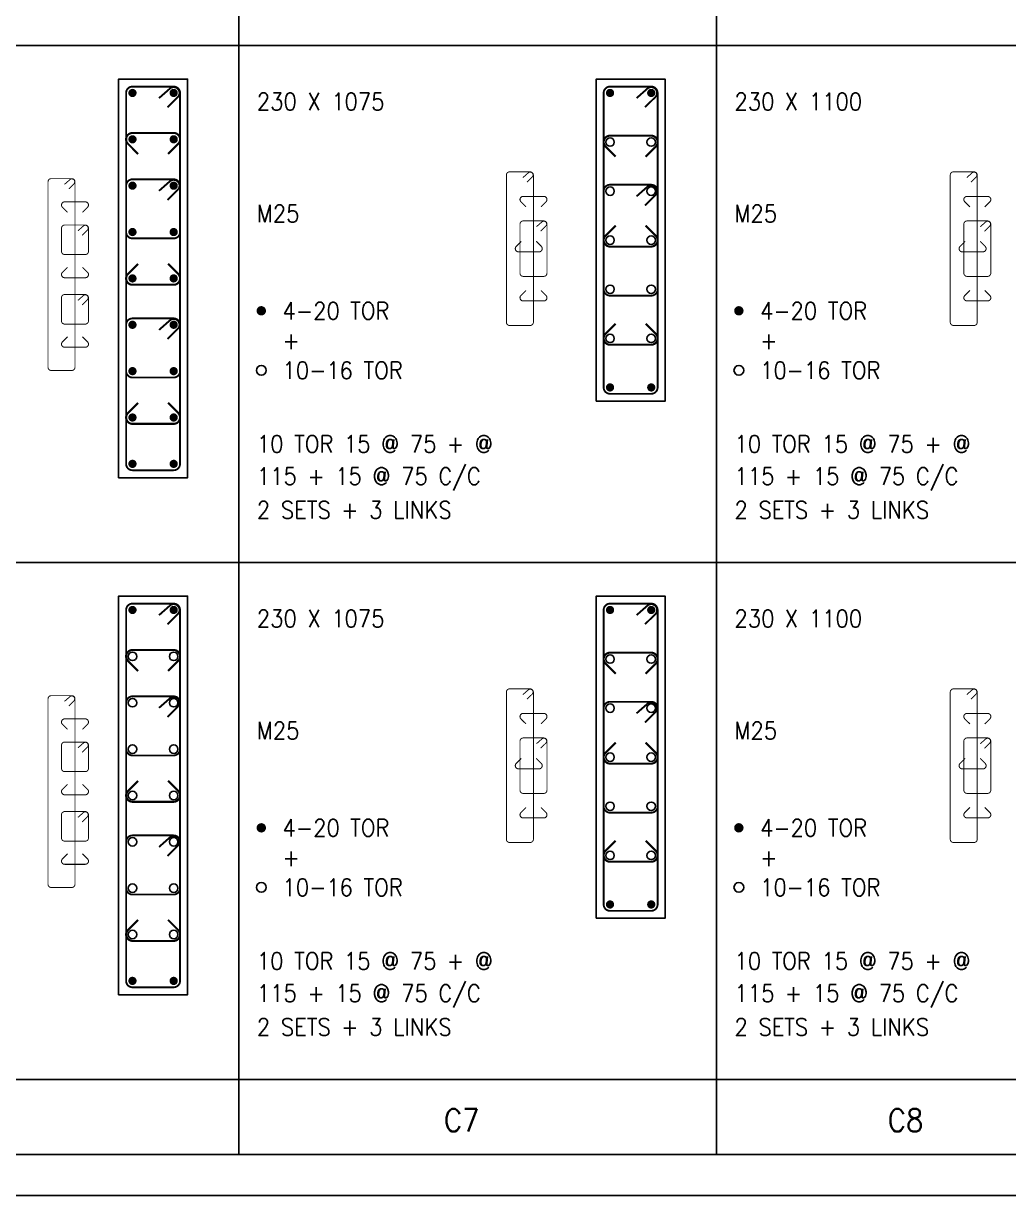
# Model space of a CAD drawing. Extents: x -200722 to 834823, y -494970 to 88783.
# Drawn here: x 376544 to 389694, y -104950 to -89308 of the extents above; entities that cross this region are included whole.
import ezdxf
from ezdxf.enums import TextEntityAlignment as Align

# ---------------------------------------------------------------- set-up
doc = ezdxf.new("R2010")
doc.units = 0
doc.header["$LTSCALE"] = 100
doc.header["$MEASUREMENT"] = 0
doc.layers.get('0').update_dxf_attribs({"linetype": 'CONTINUOUS'})
for name, color, linetype in [('5', 4, 'CONTINUOUS'), ('COL. SHED. STEEL.', 6, 'CONTINUOUS'), ('column', 240, 'CONTINUOUS'), ('STEEL', 6, 'CONTINUOUS'), ('TEXT', 2, 'CONTINUOUS')]:
    doc.layers.add(name, color=color, linetype=linetype)
doc.layers.add('9_PRINT BOUNDARY_NON PRINT', color=32, linetype='CONTINUOUS', plot=False)
doc.layers.add('9_TITLE TEXT', color=7, linetype='CONTINUOUS', lineweight=20)
doc.styles.add('ROMANS', font='romans.shx')

msp = doc.modelspace()

# ---------------------------------------------------------------- linework, layer by layer
at = {"color": 18, "true_color": 0x000000}
msp.add_lwpolyline([(330496.4, -104400.4), (421906.4, -104400.4), (421906.4, -40160.4), (330496.4, -40160.4)], close=True, dxfattribs=at)
at = {"layer": '5', "color": 7, "lineweight": -2}
for p, q in [((379420.1, -104400.4), (379420.1, -55100.4)), ((385794.9, -104400.4), (385794.9, -55100.4)), ((330496.4, -89600.4), (412446.4, -89600.4)), ((330496.4, -96500.4), (412446.4, -96500.4)), ((330496.4, -103400.4), (412446.4, -103400.4))]:
    msp.add_line(p, q, dxfattribs=at)
at = {"layer": '9_PRINT BOUNDARY_NON PRINT', "color": 18, "true_color": 0x000000}
msp.add_lwpolyline([(329946.4, -104950.4), (422456.4, -104950.4), (422456.4, -39610.4), (329946.4, -39610.4)], close=True, dxfattribs=at)
at = {"layer": '9_TITLE TEXT', "color": 18, "true_color": 0x000000}
msp.add_lwpolyline([(421906.4, -40160.4), (330496.4, -40160.4), (330496.4, -104400.4), (421906.4, -104400.4)], dxfattribs=at)
at = {"layer": 'COL. SHED. STEEL.', "color": 140, "linetype": 'Continuous'}
for points, const_width in [([(377999.2, -92176.9), (378549.2, -92176.9, 0.4142136), (378634.2, -92091.9), (378634.2, -91473.1, 0.4142136), (378549.2, -91388.1), (377999.2, -91388.1, 0.4142136), (377914.2, -91473.1), (377914.2, -92091.9, 0.4142136)], 25), ([(384374, -92940.6), (384924, -92940.6, 0.4142136), (385009, -92855.6), (385009, -91545.6, 0.4142136), (384924, -91460.6), (384374, -91460.6, 0.4142136), (384289, -91545.6), (384289, -92855.6, 0.4142136)], 25), ([(383214.6, -92683.5), (383489.6, -92683.5, 0.4142136), (383532.1, -92641), (383532.1, -91986, 0.4142136), (383489.6, -91943.5), (383214.6, -91943.5, 0.4142136), (383172.1, -91986), (383172.1, -92641, 0.4142136)], 12.5), ([(389139.4, -92683.5), (389414.4, -92683.5, 0.4142136), (389456.9, -92641), (389456.9, -91986, 0.4142136), (389414.4, -91943.5), (389139.4, -91943.5, 0.4142136), (389096.9, -91986), (389096.9, -92641, 0.4142136)], 12.5), ([(377094.3, -92392.3), (377369.3, -92392.3, 0.4142136), (377411.8, -92349.8), (377411.8, -92040.4, 0.4142136), (377369.3, -91997.9), (377094.3, -91997.9, 0.4142136), (377051.8, -92040.4), (377051.8, -92349.8, 0.4142136)], 12.5), ([(377094.3, -93320.4), (377369.3, -93320.4, 0.4142136), (377411.8, -93277.9), (377411.8, -92968.6, 0.4142136), (377369.3, -92926.1), (377094.3, -92926.1, 0.4142136), (377051.8, -92968.6), (377051.8, -93277.9, 0.4142136)], 12.5), ([(377999.2, -94033.1), (378549.2, -94033.1, 0.4142136), (378634.2, -93948.1), (378634.2, -93329.4, 0.4142136), (378549.2, -93244.4), (377999.2, -93244.4, 0.4142136), (377914.2, -93329.4), (377914.2, -93948.1, 0.4142136)], 25), ([(377999.2, -99076.9), (378549.2, -99076.9, 0.4142136), (378634.2, -98991.9), (378634.2, -98373.1, 0.4142136), (378549.2, -98288.1), (377999.2, -98288.1, 0.4142136), (377914.2, -98373.1), (377914.2, -98991.9, 0.4142136)], 25), ([(384374, -99840.6), (384924, -99840.6, 0.4142136), (385009, -99755.6), (385009, -98445.6, 0.4142136), (384924, -98360.6), (384374, -98360.6, 0.4142136), (384289, -98445.6), (384289, -99755.6, 0.4142136)], 25), ([(383214.6, -99583.5), (383489.6, -99583.5, 0.4142136), (383532.1, -99541), (383532.1, -98886, 0.4142136), (383489.6, -98843.5), (383214.6, -98843.5, 0.4142136), (383172.1, -98886), (383172.1, -99541, 0.4142136)], 12.5), ([(389139.4, -99583.5), (389414.4, -99583.5, 0.4142136), (389456.9, -99541), (389456.9, -98886, 0.4142136), (389414.4, -98843.5), (389139.4, -98843.5, 0.4142136), (389096.9, -98886), (389096.9, -99541, 0.4142136)], 12.5), ([(377094.3, -99292.3), (377369.3, -99292.3, 0.4142136), (377411.8, -99249.8), (377411.8, -98940.4, 0.4142136), (377369.3, -98897.9), (377094.3, -98897.9, 0.4142136), (377051.8, -98940.4), (377051.8, -99249.8, 0.4142136)], 12.5), ([(377094.3, -100220.4), (377369.3, -100220.4, 0.4142136), (377411.8, -100177.9), (377411.8, -99868.6, 0.4142136), (377369.3, -99826.1), (377094.3, -99826.1, 0.4142136), (377051.8, -99868.6), (377051.8, -100177.9, 0.4142136)], 12.5), ([(377999.2, -100933.1), (378549.2, -100933.1, 0.4142136), (378634.2, -100848.1), (378634.2, -100229.4, 0.4142136), (378549.2, -100144.4), (377999.2, -100144.4, 0.4142136), (377914.2, -100229.4), (377914.2, -100848.1, 0.4142136)], 25)]:
    msp.add_lwpolyline(points, format="xyb", close=True, dxfattribs=dict(at, const_width=const_width))
for points, const_width in [([(378466, -91664), (378608.1, -91523.3, 0.9275277), (378498.5, -91414.7), (378353.5, -91542)], 25), ([(384840.8, -91736.5), (384982.9, -91595.8, 0.9275277), (384873.3, -91487.2), (384728.3, -91614.5)], 25), ([(383448, -92081.5), (383519, -92011.1, 0.9275277), (383464.2, -91956.8), (383391.7, -92020.5)], 12.5), ([(389372.8, -92081.5), (389443.8, -92011.1, 0.9275277), (389389, -91956.8), (389316.5, -92020.5)], 12.5), ([(377327.7, -92135.9), (377398.8, -92065.5, 0.9275277), (377344, -92011.2), (377271.4, -92074.9)], 12.5), ([(377327.7, -93064), (377398.8, -92993.7, 0.9275277), (377344, -92939.3), (377271.4, -93003)], 12.5), ([(378466, -93520.2), (378608.1, -93379.5, 0.9275277), (378498.5, -93270.9), (378353.5, -93398.3)], 25), ([(378466, -98564), (378608.1, -98423.3, 0.9275277), (378498.5, -98314.7), (378353.5, -98442)], 25), ([(384840.8, -98636.5), (384982.9, -98495.8, 0.9275277), (384873.3, -98387.2), (384728.3, -98514.5)], 25), ([(383448, -98981.5), (383519, -98911.1, 0.9275277), (383464.2, -98856.8), (383391.7, -98920.5)], 12.5), ([(389372.8, -98981.5), (389443.8, -98911.1, 0.9275277), (389389, -98856.8), (389316.5, -98920.5)], 12.5), ([(377327.7, -99035.9), (377398.8, -98965.5, 0.9275277), (377344, -98911.2), (377271.4, -98974.9)], 12.5), ([(377327.7, -99964), (377398.8, -99893.7, 0.9275277), (377344, -99839.3), (377271.4, -99903)], 12.5), ([(378466, -100420.2), (378608.1, -100279.5, 0.9275277), (378498.5, -100170.9), (378353.5, -100298.3)], 25)]:
    msp.add_lwpolyline(points, format="xyb", dxfattribs=dict(at, const_width=const_width))
at = {"layer": 'column', "color": 4, "linetype": 'Continuous'}
for points in [[(377814.2, -95370.6), (378734.2, -95370.6), (378734.2, -90050.6), (377814.2, -90050.6)], [(384189, -94350.6), (385109, -94350.6), (385109, -90050.6), (384189, -90050.6)], [(377814.2, -102270.6), (378734.2, -102270.6), (378734.2, -96950.6), (377814.2, -96950.6)], [(384189, -101250.6), (385109, -101250.6), (385109, -96950.6), (384189, -96950.6)]]:
    msp.add_lwpolyline(points, close=True, dxfattribs=at)
at = {"layer": 'STEEL', "color": 18, "true_color": 0x000000}
for points, const_width in [([(377999.2, -95270.6), (378549.2, -95270.6, 0.4142136), (378634.2, -95185.6), (378634.2, -90235.6, 0.4142136), (378549.2, -90150.6), (377999.2, -90150.6, 0.4142136), (377914.2, -90235.6), (377914.2, -95185.6, 0.4142136)], 25), ([(384374, -94250.6), (384924, -94250.6, 0.4142136), (385009, -94165.6), (385009, -90235.6, 0.4142136), (384924, -90150.6), (384374, -90150.6, 0.4142136), (384289, -90235.6), (384289, -94165.6, 0.4142136)], 25), ([(383033.2, -93338.5), (383308.2, -93338.5, 0.4142136), (383350.7, -93296), (383350.7, -91331, 0.4142136), (383308.2, -91288.5), (383033.2, -91288.5, 0.4142136), (382990.7, -91331), (382990.7, -93296, 0.4142136)], 12.5), ([(388958, -93338.5), (389233, -93338.5, 0.4142136), (389275.5, -93296), (389275.5, -91331, 0.4142136), (389233, -91288.5), (388958, -91288.5, 0.4142136), (388915.5, -91331), (388915.5, -93296, 0.4142136)], 12.5), ([(376914.3, -93939.2), (377189.3, -93939.2, 0.4142136), (377231.8, -93896.7), (377231.8, -91421.7, 0.4142136), (377189.3, -91379.2), (376914.3, -91379.2, 0.4142136), (376871.8, -91421.7), (376871.8, -93896.7, 0.4142136)], 12.5), ([(379687.5, -93142.9, 1), (379750, -93142.9, 1)], 62.5), ([(386062.4, -93142.9, 1), (386124.9, -93142.9, 1)], 62.5), ([(377999.2, -102170.6), (378549.2, -102170.6, 0.4142136), (378634.2, -102085.6), (378634.2, -97135.6, 0.4142136), (378549.2, -97050.6), (377999.2, -97050.6, 0.4142136), (377914.2, -97135.6), (377914.2, -102085.6, 0.4142136)], 25), ([(384374, -101150.6), (384924, -101150.6, 0.4142136), (385009, -101065.6), (385009, -97135.6, 0.4142136), (384924, -97050.6), (384374, -97050.6, 0.4142136), (384289, -97135.6), (384289, -101065.6, 0.4142136)], 25), ([(383033.2, -100238.5), (383308.2, -100238.5, 0.4142136), (383350.7, -100196), (383350.7, -98231, 0.4142136), (383308.2, -98188.5), (383033.2, -98188.5, 0.4142136), (382990.7, -98231), (382990.7, -100196, 0.4142136)], 12.5), ([(388958, -100238.5), (389233, -100238.5, 0.4142136), (389275.5, -100196), (389275.5, -98231, 0.4142136), (389233, -98188.5), (388958, -98188.5, 0.4142136), (388915.5, -98231), (388915.5, -100196, 0.4142136)], 12.5), ([(376914.3, -100839.2), (377189.3, -100839.2, 0.4142136), (377231.8, -100796.7), (377231.8, -98321.7, 0.4142136), (377189.3, -98279.2), (376914.3, -98279.2, 0.4142136), (376871.8, -98321.7), (376871.8, -100796.7, 0.4142136)], 12.5), ([(379687.5, -100042.9, 1), (379750, -100042.9, 1)], 62.5), ([(386062.4, -100042.9, 1), (386124.9, -100042.9, 1)], 62.5)]:
    msp.add_lwpolyline(points, format="xyb", close=True, dxfattribs=dict(at, const_width=const_width))
at = {"layer": 'STEEL', "color": 18, "linetype": 'Continuous', "true_color": 0x000000, "const_width": 55}
for points in [[(377999.2, -90208.1, -1), (377999.2, -90263.1, -1)], [(378549.2, -90208.1, 1), (378549.2, -90263.1, 1)], [(384374, -90208.1, -1), (384374, -90263.1, -1)], [(384924, -90208.1, 1), (384924, -90263.1, 1)], [(377999.2, -90881.9, 1), (377999.2, -90826.9, 1)], [(378549.2, -90881.9, -1), (378549.2, -90826.9, -1)], [(377999.2, -91500.6, 1), (377999.2, -91445.6, 1)], [(378549.2, -91500.6, -1), (378549.2, -91445.6, -1)], [(377999.2, -92119.4, 1), (377999.2, -92064.4, 1)], [(378549.2, -92119.4, -1), (378549.2, -92064.4, -1)], [(377999.2, -92738.1, 1), (377999.2, -92683.1, 1)], [(378549.2, -92738.1, -1), (378549.2, -92683.1, -1)], [(377999.2, -93356.9, 1), (377999.2, -93301.9, 1)], [(378549.2, -93356.9, -1), (378549.2, -93301.9, -1)], [(377999.2, -93975.6, 1), (377999.2, -93920.6, 1)], [(378549.2, -93975.6, -1), (378549.2, -93920.6, -1)], [(384374, -94193.1, 1), (384374, -94138.1, 1)], [(384924, -94193.1, -1), (384924, -94138.1, -1)], [(377999.2, -94594.4, 1), (377999.2, -94539.4, 1)], [(378549.2, -94594.4, -1), (378549.2, -94539.4, -1)], [(377999.2, -95213.1, 1), (377999.2, -95158.1, 1)], [(378549.2, -95213.1, -1), (378549.2, -95158.1, -1)], [(377999.2, -97108.1, -1), (377999.2, -97163.1, -1)], [(378549.2, -97108.1, 1), (378549.2, -97163.1, 1)], [(384374, -97108.1, -1), (384374, -97163.1, -1)], [(384924, -97108.1, 1), (384924, -97163.1, 1)], [(384374, -101093.1, 1), (384374, -101038.1, 1)], [(384924, -101093.1, -1), (384924, -101038.1, -1)], [(377999.2, -102113.1, 1), (377999.2, -102058.1, 1)], [(378549.2, -102113.1, -1), (378549.2, -102058.1, -1)]]:
    msp.add_lwpolyline(points, format="xyb", close=True, dxfattribs=at)
at = {"layer": 'STEEL', "color": 18, "true_color": 0x000000}
for points, const_width in [([(378466, -90426.5), (378608.1, -90285.8, 0.9275277), (378498.5, -90177.2), (378353.5, -90304.5)], 25), ([(384840.8, -90426.5), (384982.9, -90285.8, 0.9275277), (384873.3, -90177.2), (384728.3, -90304.5)], 25), ([(383266.6, -91426.5), (383337.6, -91356.1, 0.9275277), (383282.8, -91301.8), (383210.3, -91365.5)], 12.5), ([(389191.4, -91426.5), (389262.5, -91356.1, 0.9275277), (389207.7, -91301.8), (389135.2, -91365.5)], 12.5), ([(377147.7, -91517.1), (377218.8, -91446.8, 0.9275277), (377164, -91392.5), (377091.4, -91456.1)], 12.5), ([(378466, -97326.5), (378608.1, -97185.8, 0.9275277), (378498.5, -97077.2), (378353.5, -97204.5)], 25), ([(384840.8, -97326.5), (384982.9, -97185.8, 0.9275277), (384873.3, -97077.2), (384728.3, -97204.5)], 25), ([(383266.6, -98326.5), (383337.6, -98256.1, 0.9275277), (383282.8, -98201.8), (383210.3, -98265.5)], 12.5), ([(389191.4, -98326.5), (389262.5, -98256.1, 0.9275277), (389207.7, -98201.8), (389135.2, -98265.5)], 12.5), ([(377147.7, -98417.1), (377218.8, -98346.8, 0.9275277), (377164, -98292.5), (377091.4, -98356.1)], 12.5)]:
    msp.add_lwpolyline(points, format="xyb", dxfattribs=dict(at, const_width=const_width))
at = {"layer": 'STEEL', "color": 40}
for points in [[(378074.1, -91049.5, 28, 28, 0), (377939.1, -90914.5, 28, 28, -0.6681786), (377999.2, -90769.4, 28, 28, 0), (378549.2, -90769.4, 28, 28, -0.6681786), (378609.3, -90914.5, 28, 28, 0), (378474.2, -91049.5, 0, 0, 0)], [(384449, -91085.8, 28, 28, 0), (384313.9, -90950.7, 28, 28, -0.6681786), (384374, -90805.6, 28, 28, 0), (384924, -90805.6, 28, 28, -0.6681786), (384984.1, -90950.7, 28, 28, 0), (384849.1, -91085.8, 0, 0, 0)], [(383252.1, -91756.1, 14, 14, 0), (383184.5, -91688.6, 14, 14, -0.6681786), (383214.6, -91616, 14, 14, 0), (383489.6, -91616, 14, 14, -0.6681786), (383519.6, -91688.6, 14, 14, 0), (383452.1, -91756.1, 0, 0, 0)], [(389176.9, -91756.1, 14, 14, 0), (389109.3, -91688.6, 14, 14, -0.6681786), (389139.4, -91616, 14, 14, 0), (389414.4, -91616, 14, 14, -0.6681786), (389444.5, -91688.6, 14, 14, 0), (389376.9, -91756.1, 0, 0, 0)], [(377131.8, -91828.6, 14, 14, 0), (377064.3, -91761.1, 14, 14, -0.6681786), (377094.3, -91688.6, 14, 14, 0), (377369.3, -91688.6, 14, 14, -0.6681786), (377399.4, -91761.1, 14, 14, 0), (377331.8, -91828.6, 0, 0, 0)], [(384449, -92005.4, 28, 28, 0), (384313.9, -92140.5, 28, 28, 0.6681786), (384374, -92285.6, 28, 28, 0), (384924, -92285.6, 28, 28, 0.6681786), (384984.1, -92140.5, 28, 28, 0), (384849.1, -92005.4, 0, 0, 0)], [(383189.4, -92215.9, 14, 14, 0), (383121.8, -92283.5, 14, 14, 0.6681786), (383151.9, -92356, 14, 14, 0), (383426.9, -92356, 14, 14, 0.6681786), (383456.9, -92283.5, 14, 14, 0), (383389.4, -92215.9, 0, 0, 0)], [(389114.2, -92215.9, 14, 14, 0), (389046.7, -92283.5, 14, 14, 0.6681786), (389076.7, -92356, 14, 14, 0), (389351.7, -92356, 14, 14, 0.6681786), (389381.8, -92283.5, 14, 14, 0), (389314.2, -92215.9, 0, 0, 0)], [(377131.8, -92561.6, 14, 14, 0), (377064.3, -92629.1, 14, 14, 0.6681786), (377094.3, -92701.7, 14, 14, 0), (377369.3, -92701.7, 14, 14, 0.6681786), (377399.4, -92629.1, 14, 14, 0), (377331.8, -92561.6, 0, 0, 0)], [(378074.1, -92515.4, 28, 28, 0), (377939.1, -92650.5, 28, 28, 0.6681786), (377999.2, -92795.6, 28, 28, 0), (378549.2, -92795.6, 28, 28, 0.6681786), (378609.3, -92650.5, 28, 28, 0), (378474.2, -92515.4, 0, 0, 0)], [(383252.1, -92870.9, 14, 14, 0), (383184.5, -92938.5, 14, 14, 0.6681786), (383214.6, -93011, 14, 14, 0), (383489.6, -93011, 14, 14, 0.6681786), (383519.6, -92938.5, 14, 14, 0), (383452.1, -92870.9, 0, 0, 0)], [(389176.9, -92870.9, 14, 14, 0), (389109.3, -92938.5, 14, 14, 0.6681786), (389139.4, -93011, 14, 14, 0), (389414.4, -93011, 14, 14, 0.6681786), (389444.5, -92938.5, 14, 14, 0), (389376.9, -92870.9, 0, 0, 0)], [(384449, -93315.4, 28, 28, 0), (384313.9, -93450.5, 28, 28, 0.6681786), (384374, -93595.6, 28, 28, 0), (384924, -93595.6, 28, 28, 0.6681786), (384984.1, -93450.5, 28, 28, 0), (384849.1, -93315.4, 0, 0, 0)], [(377131.8, -93489.7, 14, 14, 0), (377064.3, -93557.3, 14, 14, 0.6681786), (377094.3, -93629.8, 14, 14, 0), (377369.3, -93629.8, 14, 14, 0.6681786), (377399.4, -93557.3, 14, 14, 0), (377331.8, -93489.7, 0, 0, 0)], [(378074.1, -94371.7, 28, 28, 0), (377939.1, -94506.7, 28, 28, 0.6681786), (377999.2, -94651.9, 28, 28, 0), (378549.2, -94651.9, 28, 28, 0.6681786), (378609.3, -94506.7, 28, 28, 0), (378474.2, -94371.7, 0, 0, 0)], [(378074.1, -97949.5, 28, 28, 0), (377939.1, -97814.5, 28, 28, -0.6681786), (377999.2, -97669.4, 28, 28, 0), (378549.2, -97669.4, 28, 28, -0.6681786), (378609.3, -97814.5, 28, 28, 0), (378474.2, -97949.5, 0, 0, 0)], [(384449, -97985.8, 28, 28, 0), (384313.9, -97850.7, 28, 28, -0.6681786), (384374, -97705.6, 28, 28, 0), (384924, -97705.6, 28, 28, -0.6681786), (384984.1, -97850.7, 28, 28, 0), (384849.1, -97985.8, 0, 0, 0)], [(383252.1, -98656.1, 14, 14, 0), (383184.5, -98588.6, 14, 14, -0.6681786), (383214.6, -98516, 14, 14, 0), (383489.6, -98516, 14, 14, -0.6681786), (383519.6, -98588.6, 14, 14, 0), (383452.1, -98656.1, 0, 0, 0)], [(389176.9, -98656.1, 14, 14, 0), (389109.3, -98588.6, 14, 14, -0.6681786), (389139.4, -98516, 14, 14, 0), (389414.4, -98516, 14, 14, -0.6681786), (389444.5, -98588.6, 14, 14, 0), (389376.9, -98656.1, 0, 0, 0)], [(377131.8, -98728.6, 14, 14, 0), (377064.3, -98661.1, 14, 14, -0.6681786), (377094.3, -98588.6, 14, 14, 0), (377369.3, -98588.6, 14, 14, -0.6681786), (377399.4, -98661.1, 14, 14, 0), (377331.8, -98728.6, 0, 0, 0)], [(384449, -98905.4, 28, 28, 0), (384313.9, -99040.5, 28, 28, 0.6681786), (384374, -99185.6, 28, 28, 0), (384924, -99185.6, 28, 28, 0.6681786), (384984.1, -99040.5, 28, 28, 0), (384849.1, -98905.4, 0, 0, 0)], [(383189.4, -99115.9, 14, 14, 0), (383121.8, -99183.5, 14, 14, 0.6681786), (383151.9, -99256, 14, 14, 0), (383426.9, -99256, 14, 14, 0.6681786), (383456.9, -99183.5, 14, 14, 0), (383389.4, -99115.9, 0, 0, 0)], [(389114.2, -99115.9, 14, 14, 0), (389046.7, -99183.5, 14, 14, 0.6681786), (389076.7, -99256, 14, 14, 0), (389351.7, -99256, 14, 14, 0.6681786), (389381.8, -99183.5, 14, 14, 0), (389314.2, -99115.9, 0, 0, 0)], [(377131.8, -99461.6, 14, 14, 0), (377064.3, -99529.1, 14, 14, 0.6681786), (377094.3, -99601.7, 14, 14, 0), (377369.3, -99601.7, 14, 14, 0.6681786), (377399.4, -99529.1, 14, 14, 0), (377331.8, -99461.6, 0, 0, 0)], [(378074.1, -99415.4, 28, 28, 0), (377939.1, -99550.5, 28, 28, 0.6681786), (377999.2, -99695.6, 28, 28, 0), (378549.2, -99695.6, 28, 28, 0.6681786), (378609.3, -99550.5, 28, 28, 0), (378474.2, -99415.4, 0, 0, 0)], [(383252.1, -99770.9, 14, 14, 0), (383184.5, -99838.5, 14, 14, 0.6681786), (383214.6, -99911, 14, 14, 0), (383489.6, -99911, 14, 14, 0.6681786), (383519.6, -99838.5, 14, 14, 0), (383452.1, -99770.9, 0, 0, 0)], [(389176.9, -99770.9, 14, 14, 0), (389109.3, -99838.5, 14, 14, 0.6681786), (389139.4, -99911, 14, 14, 0), (389414.4, -99911, 14, 14, 0.6681786), (389444.5, -99838.5, 14, 14, 0), (389376.9, -99770.9, 0, 0, 0)], [(384449, -100215.4, 28, 28, 0), (384313.9, -100350.5, 28, 28, 0.6681786), (384374, -100495.6, 28, 28, 0), (384924, -100495.6, 28, 28, 0.6681786), (384984.1, -100350.5, 28, 28, 0), (384849.1, -100215.4, 0, 0, 0)], [(377131.8, -100389.7, 14, 14, 0), (377064.3, -100457.3, 14, 14, 0.6681786), (377094.3, -100529.8, 14, 14, 0), (377369.3, -100529.8, 14, 14, 0.6681786), (377399.4, -100457.3, 14, 14, 0), (377331.8, -100389.7, 0, 0, 0)], [(378074.1, -101271.7, 28, 28, 0), (377939.1, -101406.7, 28, 28, 0.6681786), (377999.2, -101551.9, 28, 28, 0), (378549.2, -101551.9, 28, 28, 0.6681786), (378609.3, -101406.7, 28, 28, 0), (378474.2, -101271.7, 0, 0, 0)]]:
    msp.add_lwpolyline(points, format="xyseb", dxfattribs=at)
at = {"layer": 'STEEL', "color": 0}
for centre, radius in [((384374, -90890.6), 57), ((384924, -90890.6), 57), ((384374, -91545.6), 57), ((384924, -91545.6), 57), ((384374, -92200.6), 57), ((384924, -92200.6), 57), ((384374, -92855.6), 57), ((384924, -92855.6), 57), ((384374, -93510.6), 57), ((384924, -93510.6), 57), ((379718.8, -93937.9), 65.3), ((386093.6, -93937.9), 65.3), ((377999.2, -97754.4), 57), ((378549.2, -97754.4), 57), ((384374, -97790.6), 57), ((384924, -97790.6), 57), ((377999.2, -98373.1), 57), ((378549.2, -98373.1), 57), ((384374, -98445.6), 57), ((384924, -98445.6), 57), ((377999.2, -98991.9), 57), ((378549.2, -98991.9), 57), ((384374, -99100.6), 57), ((384924, -99100.6), 57), ((377999.2, -99610.6), 57), ((378549.2, -99610.6), 57), ((384374, -99755.6), 57), ((384924, -99755.6), 57), ((377999.2, -100229.4), 57), ((378549.2, -100229.4), 57), ((384374, -100410.6), 57), ((384924, -100410.6), 57), ((377999.2, -100848.1), 57), ((378549.2, -100848.1), 57), ((379718.8, -100837.9), 65.3), ((386093.6, -100837.9), 65.3), ((377999.2, -101466.9), 57), ((378549.2, -101466.9), 57)]:
    msp.add_circle(centre, radius, dxfattribs=at)

# ---------------------------------------------------------------- texts
at = {"layer": 'TEXT', "color": 18, "ltscale": 5, "true_color": 0x000000, "style": 'ROMANS', "width": 0.9}
for s, p in [('230 X 1075', (379660.4, -90350.4)), ('230 X 1100', (386035.2, -90350.4)), ('M25', (379660.4, -91845.4)), ('M25', (386035.2, -91845.4)), ('4-20 TOR', (380002, -93142.9)), ('4-20 TOR', (386376.8, -93142.9)), ('+', (380002, -93540.4)), ('+', (386376.8, -93540.4)), ('10-16 TOR', (380002, -93937.9)), ('10-16 TOR', (386376.8, -93937.9)), ('10 TOR 15 @ 75 + @ ', (379660.4, -94920.4)), ('10 TOR 15 @ 75 + @ ', (386035.2, -94920.4)), ('115 + 15 @ 75 C/C', (379660.4, -95350)), ('115 + 15 @ 75 C/C', (386035.2, -95350)), ('2 SETS + 3 LINKS', (379660.4, -95800.5)), ('2 SETS + 3 LINKS', (386035.2, -95800.5)), ('230 X 1075', (379660.4, -97250.4)), ('230 X 1100', (386035.2, -97250.4)), ('M25', (379660.4, -98745.4)), ('M25', (386035.2, -98745.4)), ('4-20 TOR', (380002, -100042.9)), ('4-20 TOR', (386376.8, -100042.9)), ('+', (380002, -100440.4)), ('+', (386376.8, -100440.4)), ('10-16 TOR', (380002, -100837.9)), ('10-16 TOR', (386376.8, -100837.9)), ('10 TOR 15 @ 75 + @ ', (379660.4, -101820.4)), ('10 TOR 15 @ 75 + @ ', (386035.2, -101820.4)), ('115 + 15 @ 75 C/C', (379660.4, -102250)), ('115 + 15 @ 75 C/C', (386035.2, -102250)), ('2 SETS + 3 LINKS', (379660.4, -102700.5)), ('2 SETS + 3 LINKS', (386035.2, -102700.5))]:
    msp.add_text(s, height=230, dxfattribs=at).set_placement(p, align=Align.MIDDLE_LEFT)
for s, p in [('C7', (382394.1, -103944.9)), ('C8', (388318.9, -103944.9))]:
    msp.add_text(s, height=300, dxfattribs=at).set_placement(p, align=Align.MIDDLE)

doc.saveas('drawing.dxf')
